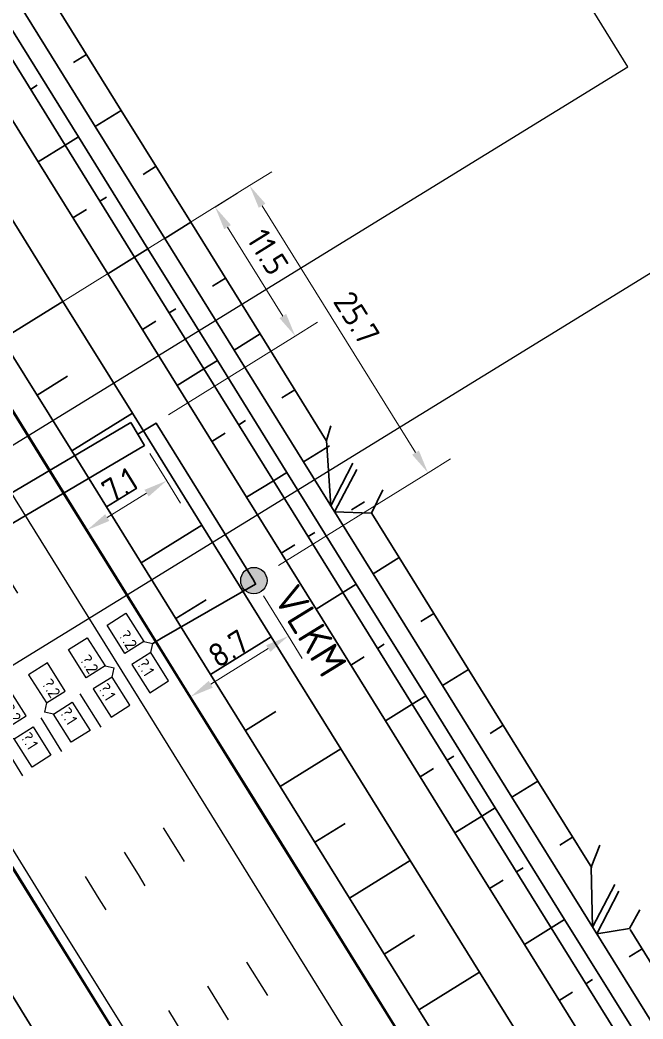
# Model space of a CAD drawing. Header units: metres. Extents: x 134219 to 139178, y 438661 to 444352.
# Drawn here: x 136573.6 to 136621, y 441339.2 to 441415.2 of the extents above; entities that cross this region are included whole.
import ezdxf
from ezdxf.enums import TextEntityAlignment as Align

# ---------------------------------------------------------------- set-up
doc = ezdxf.new("R2010")
doc.units = ezdxf.units.M
doc.linetypes.add('13strp', pattern=[4, 1, -3])
doc.linetypes.add('39strp', pattern=[12, 3, -9])
doc.layers.get('DEFPOINTS').update_dxf_attribs({"color": 193})
for name, color, linetype, lineweight in [('N-WE-KL-ET_HULPSTUK_MOF-S', 10, 'Continuous', 25), ('N-WE-KL-ET_LS_HULPSTUK_MOF-T18', 10, 'Continuous', 18), ('N-WE-KL-ET_LS_HULPSTUK_MOF-T25', 7, 'Continuous', 25), ('N-WE-KL-ET_LS_OV_KABEL-G', 10, 'KL-LS-OV-N', 35), ('N-WE-KL-ET_LS_OV_KABEL-M', 7, 'Continuous', 18), ('N-WE-KL-ET_MANTELBUIS-G', 10, 'Continuous', 35), ('N-WE-KL-MONITORING-T18', 1, 'Continuous', 25), ('N-WE-VW-VS-S', 160, 'Continuous', 25), ('N-WE-VW-VS-T18', 10, 'Continuous', 18), ('N-WE-VW-VS-T25', 7, 'Continuous', 25), ('Utd-ondergr-nw', 8, '13strp', 35), ('X-XX-AL-AANPIJLING-S', 7, 'Continuous', 25)]:
    doc.layers.add(name, color=color, linetype=linetype, lineweight=lineweight)
doc.layers.add('N-WE-KL-MONITORING-T25', color=2, linetype='Continuous')
doc.layers.add('Utd-weg-nw', color=8, linetype='Continuous')
doc.styles.add('ISO18', font='NLCS-ISO.ttf')
doc.styles.add('ISO25', font='NLCS-ISO.ttf')
doc.styles.add('NLCS-ISO', font='NLCS-ISO.ttf')
doc.styles.add('NLCS_18', font='NLCS-ISO.ttf', dxfattribs={"height": 1.8})
doc.linetypes.add('KL-LS-OV-N', pattern='A,4,-1,[103,NLCS.SHX,S=0.75,R=0,X=0,Y=0],-1,4,-1.5,["0V",Standard,S=1,R=0,X=0,Y=-0.5],-3', length=14.5)
doc.dimstyles.new('NLCS_t18_pijl_Dimension_l3_h1', dxfattribs={"dimtxt": 1.8, "dimasz": 1.8, "dimexe": 2, "dimexo": 2, "dimgap": 0.7, "dimtad": 1, "dimdec": 1, "dimzin": 0, "dimdsep": 46, "dimtxsty": 'NLCS_18', "dimcen": 2.5, "dimdle": 2, "dimclrd": 256, "dimclre": 256, "dimclrt": 256, "dimadec": 1, "dimazin": 0, "dimtfac": 1, "dimtdec": 1, "dimtofl": 0, "dimtmove": 1, "dimatfit": 0, "dimfxl": 0, "dimtolj": 1, "dimtzin": 0, "dimlwd": 18, "dimlwe": 18, "dimarcsym": 0})

# ---------------------------------------------------------------- blocks, each defined once
blk = doc.blocks.new('SVW-TDI_HULP_DETECTIELUS-SO')
blk.add_line((0.5, 0.5), (0, 0))
at = {"color": 0, "linetype": 'ByBlock'}
blk.add_lwpolyline([(0.5, 2.192), (3.038, 2.192), (3.038, 0.5), (0.5, 0.5)], close=True, dxfattribs=at)
at = {"layer": 'N-WE-VW-VS-T18', "linetype": 'ByBlock', "style": 'NLCS-ISO', "flags": 1}
for tag, p in [('OMSCHRIJVING_LEGENDA', (7.741, -6.192)), ('NABIJ_PORTAAL', (7.741, -9.976)), ('LOCATIE', (7.741, -13.761)), ('RIJSTROKEN', (7.741, -17.545)), ('OVERIGE_OPMERKING(EN)_1', (7.741, -21.33)), ('OVERIGE_OPMERKING(EN)_2', (7.741, -25.114))]:
    blk.add_attdef(tag, p, '', height=1.8, dxfattribs=at)
at = {"layer": 'N-WE-VW-VS-T25', "linetype": 'ByBlock', "style": 'NLCS-ISO'}
blk.add_attdef('LUSNUMMER', text='', height=1.8, dxfattribs=at).set_placement((2.264, 1.346), align=Align.MIDDLE)
blk = doc.blocks.new('SKL-ET_HULP_VERGROTELUSKOPPELMOF-SO')
at = {"ltscale": 10}
h = blk.add_hatch(color=256, dxfattribs=at)
edge = h.paths.add_edge_path()
edge.add_arc((0, 0), 1, 0, 360)
blk.add_circle((0, 0), 1)
at = {"layer": 'N-WE-KL-ET_LS_HULPSTUK_MOF-T18', "style": 'NLCS-ISO', "flags": 1}
for tag, p in [('OMSCHRIJVING_LEGENDA', (0, -8.431)), ('CONSTRUCTIENUMMER', (0, -12.215)), ('LOCATIE', (0, -16)), ('AANTAL_LUSPAREN', (0, -19.784)), ('POSITIE_X', (0, -23.569)), ('POSITIE_Y', (0, -27.353)), ('OVERIGE_OPMERKING(EN)_1', (0, -31.138)), ('OVERIGE_OPMERKING(EN)_2', (0, -34.922))]:
    blk.add_attdef(tag, p, '', height=1.8, dxfattribs=at)
at = {"layer": 'N-WE-KL-ET_LS_HULPSTUK_MOF-T25', "style": 'NLCS-ISO'}
blk.add_attdef('SOORT_MOF', (0, 2.715), '', height=2.25, dxfattribs=at)
blk = doc.blocks.new('*D303')
at = {"layer": 'DEFPOINTS', "color": 0, "transparency": 16777216}
for p in [(136588.453, 441400.953), (136594.546, 441391.141), (136594.546, 441391.141)]:
    blk.add_point(p, dxfattribs=at)
at = {"layer": 'N-WE-KL-ET_LS_OV_KABEL-M', "lineweight": 18, "transparency": 16777216}
for p, q in [((136588.453, 441400.953), (136590.152, 441402.008)), ((136594.546, 441391.141), (136596.245, 441392.196))]:
    blk.add_line(p, q, dxfattribs=at)
at = {"layer": 'N-WE-KL-ET_LS_OV_KABEL-M', "linetype": 'Continuous', "lineweight": 18, "transparency": 16777216}
blk.add_line((136589.403, 441399.423), (136593.597, 441392.67), dxfattribs=at)
at = {"layer": 'N-WE-KL-ET_LS_OV_KABEL-M', "transparency": 16777216}
for points in [[(136589.658, 441399.582), (136589.148, 441399.265), (136588.453, 441400.953)], [(136593.852, 441392.828), (136593.342, 441392.512), (136594.546, 441391.141)]]:
    blk.add_solid(points, dxfattribs=at)
at = {"layer": 'N-WE-KL-ET_LS_OV_KABEL-M', "transparency": 16777216, "insert": (136592.458, 441397.536), "char_height": 1.8, "attachment_point": 5, "rotation": 301.84205, "style": 'NLCS_18'}
blk.add_mtext('\\A1;11.5', dxfattribs=at)
blk = doc.blocks.new('*D304')
at = {"layer": 'DEFPOINTS', "color": 0, "transparency": 16777216}
for p in [(136591.076, 441402.581), (136604.627, 441380.76), (136604.627, 441380.76)]:
    blk.add_point(p, dxfattribs=at)
at = {"layer": 'N-WE-KL-ET_LS_OV_KABEL-M', "lineweight": 18, "transparency": 16777216}
for p, q in [((136591.076, 441402.581), (136592.775, 441403.636)), ((136604.627, 441380.76), (136606.326, 441381.816))]:
    blk.add_line(p, q, dxfattribs=at)
at = {"layer": 'N-WE-KL-ET_LS_OV_KABEL-M', "linetype": 'Continuous', "lineweight": 18, "transparency": 16777216}
blk.add_line((136592.025, 441401.052), (136603.678, 441382.289), dxfattribs=at)
at = {"layer": 'N-WE-KL-ET_LS_OV_KABEL-M', "transparency": 16777216}
for points in [[(136592.28, 441401.21), (136591.77, 441400.894), (136591.076, 441402.581)], [(136603.933, 441382.448), (136603.423, 441382.131), (136604.627, 441380.76)]]:
    blk.add_solid(points, dxfattribs=at)
at = {"layer": 'N-WE-KL-ET_LS_OV_KABEL-M', "transparency": 16777216, "insert": (136599.211, 441392.515), "char_height": 1.8, "attachment_point": 5, "rotation": 301.84205, "style": 'NLCS_18'}
blk.add_mtext('\\A1;25.7', dxfattribs=at)
blk = doc.blocks.new('*D305')
at = {"layer": 'DEFPOINTS', "color": 0, "transparency": 16777216}
for p in [(136594.018, 441368.348), (136594.018, 441368.348), (136586.595, 441363.738)]:
    blk.add_point(p, dxfattribs=at)
at = {"layer": 'N-WE-KL-ET_LS_OV_KABEL-M', "lineweight": 18, "transparency": 16777216}
for p, q in [((136594.018, 441368.348), (136595.073, 441366.649)), ((136586.595, 441363.738), (136587.65, 441362.039))]:
    blk.add_line(p, q, dxfattribs=at)
at = {"layer": 'N-WE-KL-ET_LS_OV_KABEL-M', "linetype": 'Continuous', "lineweight": 18, "transparency": 16777216}
blk.add_line((136588.124, 441364.687), (136592.489, 441367.398), dxfattribs=at)
at = {"layer": 'N-WE-KL-ET_LS_OV_KABEL-M', "transparency": 16777216}
for points in [[(136592.331, 441367.653), (136592.647, 441367.143), (136594.018, 441368.348)], [(136587.966, 441364.942), (136588.283, 441364.432), (136586.595, 441363.738)]]:
    blk.add_solid(points, dxfattribs=at)
at = {"layer": 'N-WE-KL-ET_LS_OV_KABEL-M', "transparency": 16777216, "insert": (136589.462, 441367.402), "char_height": 1.8, "attachment_point": 5, "rotation": 31.84205, "style": 'NLCS_18'}
blk.add_mtext('\\A1;8.7', dxfattribs=at)
blk = doc.blocks.new('*D483')
at = {"layer": 'DEFPOINTS', "color": 0, "transparency": 16777216}
for p in [(136584.775, 441380.156), (136584.775, 441380.156), (136578.731, 441376.403)]:
    blk.add_point(p, dxfattribs=at)
at = {"layer": 'N-WE-KL-ET_LS_OV_KABEL-M', "lineweight": 18, "transparency": 16777216}
for p, q in [((136584.775, 441380.156), (136585.83, 441378.457)), ((136578.731, 441376.403), (136579.786, 441374.704))]:
    blk.add_line(p, q, dxfattribs=at)
at = {"layer": 'N-WE-KL-ET_LS_OV_KABEL-M', "linetype": 'Continuous', "lineweight": 18, "transparency": 16777216}
blk.add_line((136580.26, 441377.353), (136583.246, 441379.206), dxfattribs=at)
at = {"layer": 'N-WE-KL-ET_LS_OV_KABEL-M', "transparency": 16777216}
for points in [[(136583.087, 441379.461), (136583.404, 441378.951), (136584.775, 441380.156)], [(136580.102, 441377.608), (136580.419, 441377.098), (136578.731, 441376.403)]]:
    blk.add_solid(points, dxfattribs=at)
at = {"layer": 'N-WE-KL-ET_LS_OV_KABEL-M', "transparency": 16777216, "insert": (136581.208, 441379.824), "char_height": 1.8, "attachment_point": 5, "rotation": 31.83626, "style": 'NLCS_18'}
blk.add_mtext('\\A1;7.1', dxfattribs=at)

msp = doc.modelspace()

# ---------------------------------------------------------------- linework, layer by layer
at = {"layer": 'N-WE-KL-ET_LS_OV_KABEL-G', "flags": 128}
for points, elevation in [([(136583.726, 441367.779), (136584.391, 441368.196), (136591.533, 441372.29), (136591.397, 441372.563), (136591.397, 441372.568), (136583.971, 441384.529), (136582.572, 441383.704)], 0.342), ([(136550.425, 441377.573), (136563.675, 441356.287), (136574.839, 441338.113), (136576.844, 441335.975), (136578.259, 441332.733), (136608.287, 441284.226), (136610.445, 441281.876), (136611.744, 441278.787), (136643.502, 441227.549), (136645.475, 441225.363), (136646.845, 441222.285), (136675.247, 441176.769), (136677.39, 441173.629), (136679.768, 441170.141), (136681.474, 441166.401), (136711.396, 441118.201), (136713.511, 441115.733), (136715.15, 441112.248), (136746.491, 441061.876), (136748.202, 441059.706), (136749.177, 441057.502), (136754.263, 441050.279), (136759.537, 441041.916), (136763.154, 441036.002), (136764.807, 441032.902), (136781.236, 441005.942), (136782.493, 441004.558), (136783.33, 441002.739), (136787.085, 440996.671), (136804.14, 440971.209), (136806.732, 440967.686), (136811.082, 440961.208), (136810.517, 440960.848)], 1.315)]:
    msp.add_lwpolyline(points, dxfattribs=dict(at, elevation=elevation))
at = {"layer": 'N-WE-KL-ET_LS_OV_KABEL-M'}
for points in [[(136556.187, 441380.914), (136591.076, 441402.581)], [(136584.905, 441385.154), (136594.546, 441391.141)], [(136583.492, 441382.222), (136584.775, 441380.156)]]:
    msp.add_lwpolyline(points, dxfattribs=at)
for points, elevation in [([(136593.259, 441373.7), (136604.627, 441380.76)], 1.371), ([(136592.118, 441371.407), (136594.018, 441368.348)], 0.342)]:
    msp.add_lwpolyline(points, dxfattribs=dict(at, elevation=elevation))
at = {"layer": 'N-WE-KL-ET_MANTELBUIS-G', "flags": 128}
msp.add_lwpolyline([(136582.064, 441384.566), (136553.984, 441368.018), (136554.999, 441366.295), (136583.079, 441382.843)], close=True, dxfattribs=at)
at = {"layer": 'Utd-ondergr-nw', "linetype": 'Continuous', "flags": 128}
for points in [[(136529.424, 441470.233), (136534.699, 441461.737), (136539.974, 441453.242), (136545.249, 441444.746), (136550.524, 441436.251), (136555.799, 441427.755), (136561.073, 441419.26), (136566.348, 441410.764), (136571.623, 441402.268), (136576.898, 441393.773), (136582.173, 441385.277), (136587.448, 441376.782), (136592.723, 441368.286), (136597.998, 441359.79), (136603.273, 441351.295), (136608.548, 441342.799), (136613.823, 441334.304), (136619.098, 441325.808), (136624.373, 441317.312)], [(136524.815, 441467.371), (136530.09, 441458.876), (136535.365, 441450.38), (136540.64, 441441.885), (136545.915, 441433.389), (136551.19, 441424.893), (136556.464, 441416.398), (136561.739, 441407.902), (136567.014, 441399.407), (136572.289, 441390.911), (136577.564, 441382.415), (136582.839, 441373.92), (136588.114, 441365.424), (136593.389, 441356.929), (136598.664, 441348.433), (136603.939, 441339.937), (136609.214, 441331.442), (136614.489, 441322.946), (136619.764, 441314.451), (136625.039, 441305.955)], [(136522.903, 441466.184), (136528.178, 441457.689), (136533.453, 441449.193), (136538.728, 441440.698), (136544.003, 441432.202), (136549.278, 441423.706), (136554.553, 441415.211), (136559.828, 441406.715), (136565.103, 441398.22), (136570.378, 441389.724), (136575.653, 441381.229), (136580.928, 441372.733), (136586.203, 441364.237), (136591.477, 441355.742), (136596.752, 441347.246), (136602.027, 441338.751), (136607.302, 441330.255), (136612.577, 441321.759), (136617.852, 441313.264), (136623.127, 441304.768), (136628.402, 441296.273), (136633.677, 441287.777), (136638.952, 441279.281), (136644.227, 441270.786)], [(136522.963, 441466.221), (136528.238, 441457.726), (136533.513, 441449.23), (136538.788, 441440.735), (136544.063, 441432.239), (136549.337, 441423.743), (136554.612, 441415.248), (136559.887, 441406.752), (136565.162, 441398.257), (136570.437, 441389.761), (136575.712, 441381.265), (136580.987, 441372.77), (136586.262, 441364.274), (136591.537, 441355.779), (136596.812, 441347.283), (136602.087, 441338.788), (136607.362, 441330.292), (136612.637, 441321.796), (136617.912, 441313.301), (136623.187, 441304.805), (136628.462, 441296.31), (136633.736, 441287.814), (136639.011, 441279.318), (136644.286, 441270.823)], [(136542.43, 441466.538), (136547.705, 441458.042), (136552.98, 441449.546), (136558.255, 441441.051), (136563.529, 441432.555), (136568.804, 441424.06), (136574.079, 441415.564), (136579.354, 441407.068), (136584.629, 441398.573), (136589.904, 441390.077), (136595.179, 441381.582), (136600.454, 441373.086), (136605.729, 441364.591), (136611.004, 441356.095), (136616.279, 441347.599), (136621.554, 441339.104), (136626.829, 441330.608), (136632.104, 441322.113), (136637.379, 441313.617), (136642.653, 441305.121), (136647.928, 441296.626), (136653.203, 441288.13), (136658.478, 441279.635), (136663.753, 441271.139)], [(136541.155, 441465.746), (136546.43, 441457.251), (136551.705, 441448.755), (136556.98, 441440.26), (136562.255, 441431.764), (136567.53, 441423.268), (136572.805, 441414.773), (136578.08, 441406.277), (136583.355, 441397.782), (136588.63, 441389.286), (136593.905, 441380.79), (136599.18, 441372.295), (136604.455, 441363.799), (136609.73, 441355.304), (136615.004, 441346.808), (136620.279, 441338.313), (136625.554, 441329.817), (136630.829, 441321.321), (136636.104, 441312.826), (136641.379, 441304.33), (136646.654, 441295.835), (136651.929, 441287.339), (136657.204, 441278.843), (136662.479, 441270.348)], [(136502.064, 441465.016), (136507.339, 441456.521), (136512.614, 441448.025), (136517.889, 441439.53), (136523.164, 441431.034), (136528.439, 441422.538), (136533.714, 441414.043), (136538.989, 441405.547), (136544.264, 441397.052), (136549.539, 441388.556), (136554.814, 441380.06), (136560.089, 441371.565), (136565.364, 441363.069), (136570.639, 441354.574), (136575.914, 441346.078), (136581.189, 441337.583), (136586.463, 441329.087), (136591.738, 441320.591), (136597.013, 441312.096), (136602.288, 441303.6), (136607.563, 441295.105), (136612.838, 441286.609), (136618.113, 441278.113), (136623.388, 441269.618)], [(136502.124, 441465.053), (136507.399, 441456.558), (136512.674, 441448.062), (136517.949, 441439.567), (136523.224, 441431.071), (136528.499, 441422.575), (136533.774, 441414.08), (136539.049, 441405.584), (136544.323, 441397.089), (136549.598, 441388.593), (136554.873, 441380.097), (136560.148, 441371.602), (136565.423, 441363.106), (136570.698, 441354.611), (136575.973, 441346.115), (136581.248, 441337.619), (136586.523, 441329.124), (136591.798, 441320.628), (136597.073, 441312.133), (136602.348, 441303.637), (136607.623, 441295.141), (136612.898, 441286.646), (136618.173, 441278.15), (136623.447, 441269.655)], [(136540.136, 441465.113), (136545.411, 441456.618), (136550.686, 441448.122), (136555.961, 441439.627), (136561.236, 441431.131), (136566.511, 441422.635), (136571.786, 441414.14), (136577.061, 441405.644), (136582.335, 441397.149), (136587.61, 441388.653), (136592.885, 441380.158), (136598.16, 441371.662), (136603.435, 441363.166), (136608.71, 441354.671), (136613.985, 441346.175), (136619.26, 441337.68), (136624.535, 441329.184), (136629.81, 441320.688), (136635.085, 441312.193), (136640.36, 441303.697), (136645.635, 441295.202), (136650.91, 441286.706), (136656.185, 441278.21), (136661.459, 441269.715)], [(136538.097, 441463.847), (136543.372, 441455.352), (136548.647, 441446.856), (136553.922, 441438.361), (136559.197, 441429.865), (136564.472, 441421.369), (136569.747, 441412.874), (136575.022, 441404.378), (136580.297, 441395.883), (136585.571, 441387.387), (136590.846, 441378.892), (136596.121, 441370.396), (136601.396, 441361.9), (136606.671, 441353.405), (136611.946, 441344.909), (136617.221, 441336.414), (136622.496, 441327.918), (136627.771, 441319.422), (136633.046, 441310.927), (136638.321, 441302.431), (136643.596, 441293.936), (136648.871, 441285.44), (136654.146, 441276.944), (136659.421, 441268.449)], [(136574.966, 441418.544), (136576.054, 441416.79), (136581.329, 441408.295), (136586.604, 441399.799), (136591.879, 441391.304), (136596.897, 441383.222)], [(136577.704, 441411.929), (136578.692, 441412.543)], [(136574.933, 441410.209), (136574.423, 441409.892)], [(136579.354, 441407.068), (136581.329, 441408.295)], [(136578.08, 441406.277), (136577.061, 441405.644)], [(136577.061, 441405.644), (136575.022, 441404.378)], [(136582.979, 441403.434), (136583.967, 441404.047)], [(136580.208, 441401.713), (136579.698, 441401.396)], [(136578.679, 441400.764), (136577.659, 441400.131)], [(136584.629, 441398.573), (136586.604, 441399.799)], [(136583.355, 441397.782), (136582.335, 441397.149)], [(136582.335, 441397.149), (136580.297, 441395.883)], [(136588.254, 441394.938), (136589.242, 441395.551)], [(136576.898, 441393.773), (136572.289, 441390.911)], [(136585.483, 441393.217), (136584.973, 441392.901)], [(136583.953, 441392.268), (136582.934, 441391.635)], [(136589.904, 441390.077), (136591.879, 441391.304)], [(136588.63, 441389.286), (136587.61, 441388.653)], [(136587.61, 441388.653), (136585.571, 441387.387)], [(136577.231, 441388.094), (136574.927, 441386.663)], [(136593.529, 441386.443), (136594.517, 441387.056)], [(136582.173, 441385.277), (136577.564, 441382.415)], [(136590.758, 441384.722), (136590.248, 441384.405)], [(136589.228, 441383.772), (136588.209, 441383.139)], [(136595.179, 441381.582), (136597.154, 441382.808)], [(136592.885, 441380.158), (136590.846, 441378.892)], [(136593.905, 441380.79), (136592.885, 441380.158)], [(136582.506, 441379.598), (136580.202, 441378.168)], [(136598.804, 441377.947), (136599.792, 441378.56)], [(136600.356, 441377.651), (136602.429, 441374.312), (136607.704, 441365.817), (136612.979, 441357.321), (136617.069, 441350.734)], [(136587.448, 441376.782), (136582.839, 441373.92)], [(136596.032, 441376.226), (136595.523, 441375.91)], [(136594.503, 441375.277), (136593.484, 441374.644)], [(136600.454, 441373.086), (136602.429, 441374.312)], [(136599.18, 441372.295), (136598.16, 441371.662)], [(136587.781, 441371.103), (136585.477, 441369.672)], [(136598.16, 441371.662), (136596.121, 441370.396)], [(136604.079, 441369.452), (136605.067, 441370.065)], [(136592.723, 441368.286), (136588.114, 441365.424)], [(136601.307, 441367.731), (136600.798, 441367.414)], [(136599.778, 441366.781), (136598.759, 441366.148)], [(136605.729, 441364.591), (136607.704, 441365.817)], [(136604.455, 441363.799), (136603.435, 441363.166)], [(136603.435, 441363.166), (136601.396, 441361.9)], [(136593.056, 441362.607), (136590.752, 441361.176)], [(136609.354, 441360.956), (136610.342, 441361.569)], [(136597.998, 441359.79), (136593.389, 441356.929)], [(136606.582, 441359.235), (136606.073, 441358.919)], [(136605.053, 441358.286), (136604.034, 441357.653)], [(136611.004, 441356.095), (136612.979, 441357.321)], [(136609.73, 441355.304), (136608.71, 441354.671)], [(136608.71, 441354.671), (136606.671, 441353.405)], [(136598.331, 441354.112), (136596.026, 441352.681)], [(136614.629, 441352.46), (136615.616, 441353.074)], [(136603.273, 441351.295), (136598.664, 441348.433)], [(136611.857, 441350.739), (136611.348, 441350.423)], [(136610.328, 441349.79), (136609.309, 441349.157)], [(136615.004, 441346.808), (136613.985, 441346.175)], [(136613.985, 441346.175), (136611.946, 441344.909)], [(136619.972, 441346.058), (136623.529, 441340.33), (136628.804, 441331.835), (136634.079, 441323.339), (136637.378, 441318.026)], [(136603.606, 441345.616), (136601.301, 441344.185)], [(136619.904, 441343.965), (136620.891, 441344.578)], [(136608.548, 441342.799), (136603.939, 441339.937)], [(136617.132, 441342.244), (136616.623, 441341.927)], [(136615.603, 441341.294), (136614.584, 441340.661)]]:
    msp.add_lwpolyline(points, dxfattribs=at)
at = {"layer": 'Utd-ondergr-nw', "linetype": 'Continuous'}
for points in [[(136596.917, 441383.203), (136597.256, 441384.331)], [(136596.917, 441383.203), (136597.257, 441378.235)], [(136597.257, 441378.235), (136598.909, 441381.487)], [(136597.529, 441377.798), (136599.225, 441380.997)], [(136600.335, 441377.685), (136601.195, 441379.465)], [(136597.529, 441377.798), (136600.335, 441377.685)], [(136617.031, 441350.796), (136617.689, 441352.447)], [(136617.031, 441350.796), (136617.124, 441346.238)], [(136617.124, 441346.238), (136618.807, 441349.481)], [(136617.443, 441345.724), (136619.114, 441348.975)], [(136619.932, 441346.124), (136620.709, 441347.556)], [(136617.443, 441345.724), (136619.932, 441346.124)]]:
    msp.add_lwpolyline(points, dxfattribs=at)
at = {"layer": 'Utd-weg-nw', "linetype": '39strp', "flags": 128}
for points in [[(136432.6, 441598.448), (136437.875, 441589.952), (136443.15, 441581.457), (136448.425, 441572.961), (136453.7, 441564.465), (136458.975, 441555.97), (136464.25, 441547.474), (136469.524, 441538.979), (136474.799, 441530.483), (136480.074, 441521.988), (136485.349, 441513.492), (136490.624, 441504.996), (136495.899, 441496.501), (136501.174, 441488.005), (136506.449, 441479.51), (136511.724, 441471.014), (136516.999, 441462.518), (136522.274, 441454.023), (136527.549, 441445.527), (136532.824, 441437.032), (136538.099, 441428.536), (136543.374, 441420.04), (136548.649, 441411.545), (136553.923, 441403.049), (136559.198, 441394.554), (136564.473, 441386.058), (136569.748, 441377.562), (136575.023, 441369.067), (136580.298, 441360.571), (136585.573, 441352.076), (136590.848, 441343.58), (136596.123, 441335.085), (136601.398, 441326.589), (136606.673, 441318.093), (136611.948, 441309.598), (136617.223, 441301.102), (136622.498, 441292.607), (136627.773, 441284.111), (136633.047, 441275.615), (136638.322, 441267.12), (136643.597, 441258.624), (136648.872, 441250.129), (136654.147, 441241.633), (136659.422, 441233.137), (136664.697, 441224.642), (136669.972, 441216.146), (136675.247, 441207.651), (136680.522, 441199.155), (136685.797, 441190.659), (136691.072, 441182.164), (136696.347, 441173.668), (136701.622, 441165.173), (136706.897, 441156.677), (136712.172, 441148.182), (136717.446, 441139.686), (136722.721, 441131.19), (136727.996, 441122.695), (136733.271, 441114.199), (136738.546, 441105.704), (136743.821, 441097.208), (136748.271, 441090.042), (136749.096, 441088.712), (136754.37, 441080.221), (136759.644, 441071.738), (136764.921, 441063.265), (136770.206, 441054.804), (136775.502, 441046.357), (136780.811, 441037.927), (136786.138, 441029.515), (136791.485, 441021.125), (136796.856, 441012.757), (136802.255, 441004.415), (136807.683, 440996.1), (136813.145, 440987.815), (136818.643, 440979.562), (136824.181, 440971.344), (136829.762, 440963.163), (136835.388, 440955.021), (136838.277, 440950.883), (136841.064, 440946.92), (136846.793, 440938.858), (136852.575, 440930.834), (136858.411, 440922.849), (136864.3, 440914.903), (136870.242, 440906.996), (136876.236, 440899.13), (136882.283, 440891.303), (136888.382, 440883.517), (136894.532, 440875.772), (136900.734, 440868.068), (136906.988, 440860.405), (136913.292, 440852.784), (136919.647, 440845.206), (136926.052, 440837.67), (136932.507, 440830.177), (136939.012, 440822.727), (136945.567, 440815.32), (136952.171, 440807.958), (136958.824, 440800.64), (136960.405, 440798.915), (136965.526, 440793.364), (136972.28, 440786.127), (136979.08, 440778.925), (136985.925, 440771.757), (136992.812, 440764.619), (136999.737, 440757.509), (137006.698, 440750.425), (137013.691, 440743.364), (137020.714, 440736.323), (137027.764, 440729.3), (137034.838, 440722.291), (137041.933, 440715.295), (137049.047, 440708.308), (137056.176, 440701.327), (137063.318, 440694.35), (137070.47, 440687.374), (137076.936, 440681.072), (137077.629, 440680.396), (137084.79, 440673.417), (137091.952, 440666.438), (137099.113, 440659.458), (137106.275, 440652.479), (137113.436, 440645.499), (137118.449, 440640.613), (137120.598, 440638.52), (137127.759, 440631.54), (137134.921, 440624.561), (137142.082, 440617.581), (137149.244, 440610.602), (137156.405, 440603.622), (137163.567, 440596.643), (137170.728, 440589.663), (137177.89, 440582.684), (137185.051, 440575.704), (137192.213, 440568.725), (137199.374, 440561.745), (137206.536, 440554.766), (137213.697, 440547.786), (137220.859, 440540.807), (137228.02, 440533.827), (137235.182, 440526.848), (137242.343, 440519.868), (137249.504, 440512.889), (137256.666, 440505.909), (137263.827, 440498.93), (137270.989, 440491.95), (137278.15, 440484.971), (137285.312, 440477.991), (137292.473, 440471.012), (137299.635, 440464.032), (137306.796, 440457.053), (137313.958, 440450.074), (137321.119, 440443.094), (137328.281, 440436.115), (137335.442, 440429.135), (137342.604, 440422.156), (137349.765, 440415.176), (137356.927, 440408.197), (137358.552, 440406.612)], [(136429.626, 441596.602), (136434.901, 441588.106), (136440.176, 441579.61), (136445.451, 441571.115), (136450.726, 441562.619), (136456.001, 441554.124), (136461.276, 441545.628), (136466.551, 441537.132), (136471.826, 441528.637), (136477.101, 441520.141), (136482.376, 441511.646), (136487.651, 441503.15), (136492.926, 441494.655), (136498.201, 441486.159), (136503.476, 441477.663), (136508.751, 441469.168), (136514.025, 441460.672), (136519.3, 441452.177), (136524.575, 441443.681), (136529.85, 441435.185), (136535.125, 441426.69), (136540.4, 441418.194), (136545.675, 441409.699), (136550.95, 441401.203), (136556.225, 441392.707), (136561.5, 441384.212), (136566.775, 441375.716), (136572.05, 441367.221), (136577.325, 441358.725), (136582.6, 441350.229), (136587.875, 441341.734), (136593.149, 441333.238), (136598.424, 441324.743), (136603.699, 441316.247), (136608.974, 441307.752), (136614.249, 441299.256), (136619.524, 441290.76), (136624.799, 441282.265), (136630.074, 441273.769), (136635.349, 441265.274), (136640.624, 441256.778), (136645.899, 441248.282), (136651.174, 441239.787), (136656.449, 441231.291), (136661.724, 441222.796), (136666.999, 441214.3), (136672.274, 441205.804), (136677.548, 441197.309), (136682.823, 441188.813), (136688.098, 441180.318), (136693.373, 441171.822), (136698.648, 441163.326), (136703.923, 441154.831), (136709.198, 441146.335), (136714.473, 441137.84), (136719.748, 441129.344), (136725.023, 441120.849), (136730.298, 441112.353), (136735.573, 441103.857), (136740.848, 441095.362), (136745.297, 441088.196), (136746.123, 441086.866), (136751.397, 441078.374), (136756.672, 441069.889), (136761.952, 441061.412), (136767.239, 441052.947), (136772.538, 441044.495), (136777.852, 441036.058), (136783.184, 441027.639), (136788.537, 441019.239), (136793.914, 441010.862), (136799.32, 441002.508), (136804.756, 440994.181), (136810.227, 440985.882), (136815.735, 440977.614), (136821.284, 440969.38), (136826.876, 440961.182), (136832.515, 440953.022), (136835.411, 440948.874), (136838.204, 440944.902), (136843.946, 440936.821), (136849.743, 440928.778), (136855.592, 440920.774), (136861.495, 440912.81), (136867.451, 440904.884), (136873.459, 440896.999), (136879.52, 440889.154), (136885.634, 440881.35), (136891.799, 440873.586), (136898.015, 440865.864), (136904.283, 440858.183), (136910.602, 440850.544), (136916.972, 440842.948), (136923.393, 440835.394), (136929.863, 440827.884), (136936.384, 440820.416), (136942.954, 440812.992), (136949.573, 440805.612), (136956.242, 440798.277), (136957.826, 440796.548), (136962.96, 440790.984), (136969.728, 440783.731), (136976.542, 440776.515), (136983.4, 440769.333), (136990.299, 440762.182), (136997.235, 440755.061), (137004.206, 440747.967), (137011.209, 440740.896), (137018.24, 440733.847), (137025.297, 440726.816), (137032.378, 440719.802), (137039.478, 440712.8), (137046.596, 440705.809), (137053.729, 440698.825), (137060.873, 440691.846), (137068.027, 440684.868), (137074.493, 440678.566), (137075.186, 440677.89), (137082.348, 440670.91), (137089.509, 440663.931), (137096.671, 440656.952), (137103.832, 440649.972), (137110.994, 440642.993), (137116.007, 440638.107), (137118.155, 440636.013), (137125.316, 440629.034), (137132.478, 440622.054), (137139.639, 440615.075), (137146.801, 440608.095), (137153.962, 440601.116), (137161.124, 440594.136), (137168.285, 440587.157), (137175.447, 440580.177), (137182.608, 440573.198), (137189.77, 440566.218), (137196.931, 440559.239), (137204.093, 440552.259), (137211.254, 440545.28), (137218.416, 440538.3), (137225.577, 440531.321), (137232.739, 440524.341), (137239.9, 440517.362), (137247.062, 440510.382), (137254.223, 440503.403), (137261.385, 440496.423), (137268.546, 440489.444), (137275.708, 440482.464), (137282.869, 440475.485), (137290.031, 440468.505), (137297.192, 440461.526), (137304.353, 440454.546), (137311.515, 440447.567), (137318.676, 440440.588), (137325.838, 440433.608), (137332.999, 440426.629), (137340.161, 440419.649), (137347.322, 440412.67), (137354.484, 440405.69), (137356.11, 440404.106)], [(136426.653, 441594.755), (136431.928, 441586.26), (136437.203, 441577.764), (136442.478, 441569.269), (136447.753, 441560.773), (136453.028, 441552.277), (136458.303, 441543.782), (136463.578, 441535.286), (136468.853, 441526.791), (136474.127, 441518.295), (136479.402, 441509.799), (136484.677, 441501.304), (136489.952, 441492.808), (136495.227, 441484.313), (136500.502, 441475.817), (136505.777, 441467.322), (136511.052, 441458.826), (136516.327, 441450.33), (136521.602, 441441.835), (136526.877, 441433.339), (136532.152, 441424.844), (136537.427, 441416.348), (136542.702, 441407.852), (136547.977, 441399.357), (136553.251, 441390.861), (136558.526, 441382.366), (136563.801, 441373.87), (136569.076, 441365.374), (136574.351, 441356.879), (136579.626, 441348.383), (136584.901, 441339.888), (136590.176, 441331.392), (136595.451, 441322.896), (136600.726, 441314.401), (136606.001, 441305.905), (136611.276, 441297.41), (136616.551, 441288.914), (136621.826, 441280.419), (136627.101, 441271.923), (136632.376, 441263.427), (136637.65, 441254.932), (136642.925, 441246.436), (136648.2, 441237.941), (136653.475, 441229.445), (136658.75, 441220.949), (136664.025, 441212.454), (136669.3, 441203.958), (136674.575, 441195.463), (136679.85, 441186.967), (136685.125, 441178.471), (136690.4, 441169.976), (136695.675, 441161.48), (136700.95, 441152.985), (136706.225, 441144.489), (136711.5, 441135.993), (136716.774, 441127.498), (136722.049, 441119.002), (136727.324, 441110.507), (136732.599, 441102.011), (136737.874, 441093.516), (136742.324, 441086.349), (136743.149, 441085.02), (136748.424, 441076.527), (136753.7, 441068.04), (136758.982, 441059.56), (136764.272, 441051.091), (136769.575, 441042.633), (136774.893, 441034.189), (136780.229, 441025.762), (136785.588, 441017.354), (136790.972, 441008.966), (136796.385, 441000.601), (136801.83, 440992.261), (136807.309, 440983.949), (136812.827, 440975.666), (136818.387, 440967.416), (136823.991, 440959.201), (136829.642, 440951.023), (136832.545, 440946.866), (136835.344, 440942.884), (136841.1, 440934.784), (136846.91, 440926.722), (136852.773, 440918.7), (136858.69, 440910.716), (136864.66, 440902.772), (136870.683, 440894.869), (136876.758, 440887.005), (136882.885, 440879.182), (136889.065, 440871.4), (136895.296, 440863.66), (136901.579, 440855.961), (136907.913, 440848.305), (136914.298, 440840.69), (136920.733, 440833.119), (136927.219, 440825.59), (136933.755, 440818.105), (136940.341, 440810.664), (136946.976, 440803.267), (136953.66, 440795.914), (136955.248, 440794.181), (136960.394, 440788.605), (136967.176, 440781.336), (136974.004, 440774.105), (136980.875, 440766.909), (136987.786, 440759.746), (136994.734, 440752.614), (137001.715, 440745.509), (137008.726, 440738.429), (137015.766, 440731.371), (137022.831, 440724.333), (137029.917, 440717.312), (137037.023, 440710.305), (137044.146, 440703.31), (137051.282, 440696.322), (137058.428, 440689.341), (137065.583, 440682.362), (137072.05, 440676.059), (137072.743, 440675.383), (137079.905, 440668.404), (137087.066, 440661.424), (137094.228, 440654.445), (137101.389, 440647.466), (137108.551, 440640.486), (137113.564, 440635.6), (137115.712, 440633.507), (137122.874, 440626.527), (137130.035, 440619.548), (137137.197, 440612.568), (137144.358, 440605.589), (137151.52, 440598.609), (137158.681, 440591.63), (137165.843, 440584.65), (137173.004, 440577.671), (137180.166, 440570.691), (137187.327, 440563.712), (137194.488, 440556.732), (137201.65, 440549.753), (137208.811, 440542.773), (137215.973, 440535.794), (137223.134, 440528.814), (137230.296, 440521.835), (137237.457, 440514.855), (137244.619, 440507.876), (137251.78, 440500.896), (137258.942, 440493.917), (137266.103, 440486.937), (137273.265, 440479.958), (137280.426, 440472.978), (137287.588, 440465.999), (137294.749, 440459.019), (137301.911, 440452.04), (137309.072, 440445.06), (137316.234, 440438.081), (137323.395, 440431.102), (137330.557, 440424.122), (137337.718, 440417.143), (137344.88, 440410.163), (137352.041, 440403.184), (137353.667, 440401.599)]]:
    msp.add_lwpolyline(points, dxfattribs=at)
at = {"layer": 'Utd-weg-nw', "linetype": 'Continuous', "flags": 128}
for points in [[(136502.719, 441465.423), (136507.994, 441456.927), (136513.269, 441448.431), (136518.543, 441439.936), (136523.818, 441431.44), (136529.093, 441422.945), (136534.368, 441414.449), (136539.643, 441405.953), (136544.918, 441397.458), (136550.193, 441388.962), (136555.468, 441380.467), (136560.743, 441371.971), (136566.018, 441363.475), (136571.293, 441354.98), (136576.568, 441346.484), (136581.843, 441337.989), (136587.118, 441329.493), (136592.393, 441320.997), (136597.667, 441312.502), (136602.942, 441304.006), (136608.217, 441295.511), (136613.492, 441287.015), (136618.767, 441278.52), (136624.042, 441270.024)], [(136520.057, 441464.417), (136525.332, 441455.922), (136530.607, 441447.426), (136535.882, 441438.931), (136541.157, 441430.435), (136546.432, 441421.939), (136551.707, 441413.444), (136556.982, 441404.948), (136562.257, 441396.453), (136567.532, 441387.957), (136572.807, 441379.461), (136578.082, 441370.966), (136583.357, 441362.47), (136588.631, 441353.975), (136593.906, 441345.479), (136599.181, 441336.983), (136604.456, 441328.488), (136609.731, 441319.992), (136615.006, 441311.497), (136620.281, 441303.001), (136625.556, 441294.506), (136630.831, 441286.01), (136636.106, 441277.514), (136641.381, 441269.019)]]:
    msp.add_lwpolyline(points, dxfattribs=at)
at = {"layer": 'X-XX-AL-AANPIJLING-S'}
for p, q in [((136665.598, 441423.037), (136561.854, 441359.212)), ((136619.797, 441411.604), (136617.177, 441415.862)), ((136564.233, 441377.419), (136619.797, 441411.604))]:
    msp.add_line(p, q, dxfattribs=at)

# ---------------------------------------------------------------- block references
at = {"layer": 'N-WE-KL-ET_HULPSTUK_MOF-S'}
ref = msp.add_blockref('SKL-ET_HULP_VERGROTELUSKOPPELMOF-SO', (136591.397, 441372.568, 0.342), dxfattribs=at)
ref.add_attrib('SOORT_MOF', 'VLKM', (136592.805, 441371.293, -1.162), dxfattribs={"layer": 'N-WE-KL-MONITORING-T25', "height": 2.25, "rotation": 301.60077, "style": 'ISO25'})
at = {"layer": 'N-WE-VW-VS-S'}
ref = msp.add_blockref('SVW-TDI_HULP_DETECTIELUS-SO', (136583.726, 441367.779, 1.371), dxfattribs=dict(at, rotation=122.2607218656482))
ref.add_attrib('LUSNUMMER', '?.2', dxfattribs={"layer": 'N-WE-KL-MONITORING-T18', "height": 0.9, "rotation": 302.26072, "style": 'ISO18'}).set_placement((136581.832, 441368.063, 1.371), align=Align.MIDDLE_CENTER)
ref = msp.add_blockref('SVW-TDI_HULP_DETECTIELUS-SO', (136580.787, 441365.925, 1.371), dxfattribs=dict(at, rotation=122.2607218656482))
ref.add_attrib('LUSNUMMER', '?.2', dxfattribs={"layer": 'N-WE-KL-MONITORING-T18', "height": 0.9, "rotation": 302.26072, "style": 'ISO18'}).set_placement((136578.894, 441366.208, 1.371), align=Align.MIDDLE_CENTER)
ref = msp.add_blockref('SVW-TDI_HULP_DETECTIELUS-SO', (136583.726, 441367.779, 1.371), dxfattribs=dict(at, xscale=-1, rotation=122.2607218596358))
ref.add_attrib('LUSNUMMER', '?.1', dxfattribs={"layer": 'N-WE-KL-MONITORING-T18', "height": 0.9, "rotation": 302.26072, "style": 'ISO18'}).set_placement((136583.18, 441365.957, 1.371), align=Align.MIDDLE_CENTER)
ref = msp.add_blockref('SVW-TDI_HULP_DETECTIELUS-SO', (136575.482, 441362.576, 1.371), dxfattribs=dict(at, xscale=-1, rotation=302.2607218618938))
ref.add_attrib('LUSNUMMER', '?.2', dxfattribs={"layer": 'N-WE-KL-MONITORING-T18', "height": 0.9, "rotation": 302.26072, "style": 'ISO18'}).set_placement((136575.999, 441364.381, 1.371), align=Align.MIDDLE_CENTER)
ref = msp.add_blockref('SVW-TDI_HULP_DETECTIELUS-SO', (136580.787, 441365.925, 1.371), dxfattribs=dict(at, xscale=-1, rotation=122.2607218596358))
ref.add_attrib('LUSNUMMER', '?.1', dxfattribs={"layer": 'N-WE-KL-MONITORING-T18', "height": 0.9, "rotation": 302.26072, "style": 'ISO18'}).set_placement((136580.242, 441364.102, 1.371), align=Align.MIDDLE_CENTER)
ref = msp.add_blockref('SVW-TDI_HULP_DETECTIELUS-SO', (136572.504, 441360.696, 1.371), dxfattribs=dict(at, xscale=-1, rotation=302.2607218618938))
ref.add_attrib('LUSNUMMER', '?.2', dxfattribs={"layer": 'N-WE-KL-MONITORING-T18', "height": 0.9, "rotation": 302.26072, "style": 'ISO18'}).set_placement((136573.02, 441362.5, 1.371), align=Align.MIDDLE_CENTER)
ref = msp.add_blockref('SVW-TDI_HULP_DETECTIELUS-SO', (136575.482, 441362.576, 1.371), dxfattribs=dict(at, rotation=302.2607218679063))
ref.add_attrib('LUSNUMMER', '?.1', dxfattribs={"layer": 'N-WE-KL-MONITORING-T18', "height": 0.9, "rotation": 302.26072, "style": 'ISO18'}).set_placement((136577.333, 441362.266, 1.371), align=Align.MIDDLE_CENTER)
ref = msp.add_blockref('SVW-TDI_HULP_DETECTIELUS-SO', (136572.504, 441360.696, 1.371), dxfattribs=dict(at, rotation=302.2607218679063))
ref.add_attrib('LUSNUMMER', '?.1', dxfattribs={"layer": 'N-WE-KL-MONITORING-T18', "height": 0.9, "rotation": 302.26072, "style": 'ISO18'}).set_placement((136574.355, 441360.386, 1.371), align=Align.MIDDLE_CENTER)

# ---------------------------------------------------------------- dimensions: what is measured, and where the dimension line sits
at = {"layer": 'N-WE-KL-ET_LS_OV_KABEL-M'}
for p1, p2, picture, middle in [((136591.076, 441402.581), (136604.627, 441380.76), '*D304', (136599.211, 441392.515)), ((136586.595, 441363.738), (136594.018, 441368.348), '*D305', (136589.462, 441367.402))]:
    dim = msp.add_aligned_dim(p1=p1, p2=p2, distance=0, dimstyle='NLCS_t18_pijl_Dimension_l3_h1', dxfattribs=at)
    dim.commit()
    dim.dimension.update_dxf_attribs({"geometry": picture, "text_midpoint": middle})
for base, p1, p2, angle, picture, middle in [((136594.546, 441391.141), (136588.453, 441400.953), (136594.546, 441391.141), 301.84205, '*D303', (136591.099, 441396.692)), ((136584.775, 441380.156), (136578.731, 441376.403), (136584.775, 441380.156), 31.83626, '*D483', (136582.052, 441378.465))]:
    dim = msp.add_linear_dim(base=base, p1=p1, p2=p2, angle=angle, dimstyle='NLCS_t18_pijl_Dimension_l3_h1', dxfattribs=at)
    dim.commit()
    dim.dimension.update_dxf_attribs({"geometry": picture, "text_midpoint": middle, "dimtype": 161})

doc.saveas('drawing.dxf')
